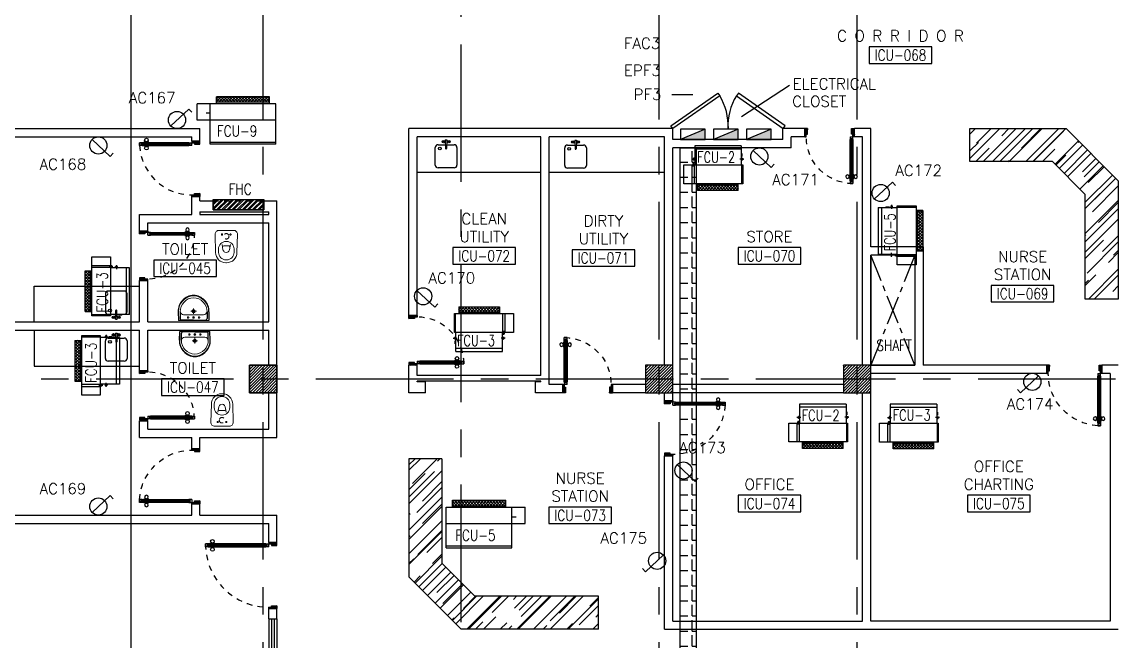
# Model space of a CAD drawing. Extents: x -0.4 to 91.9, y -1.1 to 78.4.
# Drawn here: x 55 to 74.86, y 45.4 to 56.66 of the extents above; entities that cross this region are included whole.
import ezdxf
from ezdxf.enums import TextEntityAlignment as Align

# ---------------------------------------------------------------- set-up
doc = ezdxf.new("R2010")
doc.units = 0
doc.header["$MEASUREMENT"] = 0
for name, pattern in [('CENTER2', [1.125, 0.75, -0.125, 0.125, -0.125]), ('CENTERX2', [4, 2.5, -0.5, 0.5, -0.5]), ('DASHED', [0.75, 0.5, -0.25]), ('HIDDEN', [0.375, 0.25, -0.125]), ('HIDDEN2', [0.1875, 0.125, -0.0625])]:
    doc.linetypes.add(name, pattern=pattern)
doc.layers.get('0').update_dxf_attribs({"color": 11, "linetype": 'CONTINUOUS'})
for name, color, linetype in [('AXES', 11, 'CENTERX2'), ('COL', 11, 'CONTINUOUS'), ('COUNTER', 11, 'CONTINUOUS'), ('DOOR', 11, 'CONTINUOUS'), ('E-HLINE', 2, 'HIDDEN'), ('E-PANELBX', 3, 'CONTINUOUS'), ('E-SOCKETS', 4, 'CONTINUOUS'), ('E-TEXT', 4, 'CONTINUOUS'), ('E-TRAY', 2, 'CONTINUOUS'), ('E-WI', 6, 'CONTINUOUS'), ('FCU', 7, 'CONTINUOUS'), ('FHC', 11, 'CONTINUOUS'), ('FIX', 11, 'CONTINUOUS'), ('HAT', 11, 'CONTINUOUS'), ('NON-MEDICAL', 11, 'CONTINUOUS'), ('RM-BOX', 11, 'CONTINUOUS'), ('RM-NAME', 11, 'CONTINUOUS'), ('RM-NO', 11, 'CONTINUOUS'), ('SHAFT', 11, 'CONTINUOUS'), ('SUNI-FUR', 11, 'CONTINUOUS'), ('TEXTN', 2, 'CONTINUOUS'), ('WALL', 11, 'CONTINUOUS'), ('WIN', 11, 'CONTINUOUS')]:
    doc.layers.add(name, color=color, linetype=linetype)
doc.styles.add('ROMANS', font='ROMANS.shx', dxfattribs={"width": 0.6})
pattern_1 = [(0, (-275968.1855, -57293.01293), (0, 0.275), [0.2, -0.075]), (90, (-275968.1855, -57293.01293), (-0.275, 2e-17), [0.2, -0.075])]

# ---------------------------------------------------------------- blocks, each defined once
blk = doc.blocks.new('*X15')
at = {"color": 0}
for p, q in [((80579, 155515), (81054, 155990)), ((80579, 155568), (81001, 155990)), ((80579, 155621), (80948, 155990)), ((80579, 155674), (80895, 155990)), ((80579, 155727), (80842, 155990)), ((80579, 155780), (80789, 155990)), ((80579, 155833), (80736, 155990)), ((80579, 155886), (80683, 155990)), ((80579, 155939), (80630, 155990)), ((80607, 155490), (81079, 155962)), ((80660, 155490), (81079, 155909)), ((80713, 155490), (81079, 155856)), ((80766, 155490), (81079, 155803)), ((80819, 155490), (81079, 155750)), ((80872, 155490), (81079, 155697)), ((80925, 155490), (81079, 155644)), ((80978, 155490), (81079, 155591)), ((81031, 155490), (81079, 155538))]:
    blk.add_line(p, q, dxfattribs=at)
blk = doc.blocks.new('*X14')
at = {"color": 0}
for p, q in [((84179, 155509), (84660, 155990)), ((84179, 155562), (84607, 155990)), ((84179, 155615), (84554, 155990)), ((84179, 155668), (84501, 155990)), ((84179, 155721), (84448, 155990)), ((84179, 155774), (84395, 155990)), ((84179, 155827), (84342, 155990)), ((84179, 155880), (84289, 155990)), ((84179, 155933), (84236, 155990)), ((84179, 155986), (84183, 155990)), ((84213, 155490), (84679, 155956)), ((84266, 155490), (84679, 155903)), ((84319, 155490), (84679, 155850)), ((84372, 155490), (84679, 155796)), ((84426, 155490), (84679, 155743)), ((84479, 155490), (84679, 155690)), ((84532, 155490), (84679, 155637)), ((84585, 155490), (84679, 155584)), ((84638, 155490), (84679, 155531))]:
    blk.add_line(p, q, dxfattribs=at)
blk = doc.blocks.new('COL50')
at = {"layer": 'COL'}
blk.add_lwpolyline([(-250, 250), (-250, -250), (250, -250), (250, 250)], close=True, dxfattribs=at)
blk = doc.blocks.new('RM1')
at = {"layer": 'RM-BOX'}
blk.add_lwpolyline([(570, -200), (-570, -200), (-570, -500), (570, -500)], close=True, dxfattribs=at)
at = {"layer": 'RM-NAME', "style": 'ROMANS'}
for tag, p in [('ROOMNAME1', (0, 324)), ('ROOMNAME2', (0, 0))]:
    blk.add_attdef(tag, text='', height=200, dxfattribs=at).set_placement(p, align=Align.MIDDLE)
at = {"layer": 'RM-NO', "style": 'ROMANS', "width": 0.8}
blk.add_attdef('ROOMNO', text='', height=200, dxfattribs=at).set_placement((0, -350), align=Align.MIDDLE)
blk = doc.blocks.new('DOOR90')
at = {"layer": 'DOOR', "color": 0, "linetype": 'ByBlock'}
for p, q in [((-150, 0), (-150, -25)), ((-150, 0), (0, 0)), ((0, -50), (0, 0)), ((-1000, -25), (-1000, -75)), ((-1000, -75), (-1000, -25)), ((-950, -25), (-1000, -25)), ((-950, -75), (-1000, -75)), ((-970, -42), (-970, -58)), ((-950, -42), (-970, -42)), ((-950, -58), (-970, -58)), ((-950, -25), (-950, -42)), ((-950, -58), (-950, -75)), ((-918, -25), (-918, -18)), ((-828, -18), (-918, -18)), ((-918, -75), (-918, -82)), ((-828, -82), (-918, -82)), ((-905, -18), (-905, -9)), ((-905, -9), (-840, -9)), ((-905, -18), (-840, -18)), ((-905, -82), (-905, -91)), ((-905, -82), (-840, -82)), ((-905, -91), (-840, -91)), ((-840, -18), (-840, -9)), ((-840, -82), (-840, -91)), ((-828, -25), (-828, -18)), ((-828, -75), (-828, -82)), ((-200, -42), (-200, -25)), ((-200, -25), (-150, -25)), ((-180, -42), (-200, -42)), ((-200, -75), (-200, -58)), ((-200, -58), (-180, -58)), ((-150, -75), (-200, -75)), ((-180, -58), (-180, -42)), ((-150, -75), (-150, -25)), ((-150, -25), (-100, -25)), ((-100, -25), (-100, -50)), ((-100, -50), (0, -50)), ((-150, -900), (-150, -875)), ((-150, -875), (-100, -875)), ((0, -900), (-150, -900)), ((-150, -900), (0, -900)), ((-100, -850), (0, -850)), ((-100, -875), (-100, -850)), ((0, -850), (0, -900))]:
    blk.add_line(p, q, dxfattribs=at)
at = {"layer": 'DOOR', "color": 9, "linetype": 'ByBlock'}
for p, q in [((0, -50), (-114, 0)), ((0, -50), (-40, 0)), ((0, -50), (-100, -37)), ((0, -850), (-114, -900)), ((0, -850), (-100, -863)), ((0, -850), (-40, -900))]:
    blk.add_line(p, q, dxfattribs=at)
at = {"layer": 'DOOR', "linetype": 'ByBlock'}
for p, q in [((-200, -25), (-950, -25)), ((-200, -42), (-950, -42)), ((-200, -58), (-950, -58)), ((-950, -75), (-200, -75))]:
    blk.add_line(p, q, dxfattribs=at)
at = {"layer": 'DOOR', "color": 0, "linetype": 'ByBlock'}
for centre in [(-873, 24), (-873, -124)]:
    blk.add_circle(centre, 32.4, dxfattribs=at)
at = {"layer": 'DOOR', "color": 9, "linetype": 'ByBlock'}
for centre, radius, start, end in [((0, -50), 154, 161.1053, 166.2858), ((0, -50), 134, 158.1598, 169.28), ((0, -50), 94.4, 148.0182, 180), ((0, -50), 74.4, 137.7764, 180), ((0, -50), 114, 154.0838, 167.3774), ((0, -50), 54.4, 113.2074, 180), ((0, -50), 34.4, 90, 180), ((0, -50), 14.4, 90, 180), ((0, -850), 154, 193.7142, 198.8947), ((0, -850), 134, 190.72, 201.8402), ((0, -850), 94.4, 180, 211.9818), ((0, -850), 74.4, 180, 222.2236), ((0, -850), 54.4, 180, 246.7926), ((0, -850), 34.4, 180, 270), ((0, -850), 14.4, 180, 270)]:
    blk.add_arc(centre, radius, start, end, dxfattribs=at)
at = {"layer": 'DOOR', "linetype": 'HIDDEN', "ltscale": 0.5}
blk.add_arc((-150, -25), 850, 180, 270, dxfattribs=at)
blk = doc.blocks.new('*X39')
at = {"color": 0}
for p, q in [((73379, 162740), (73829, 163190)), ((73379, 162793), (73776, 163190)), ((73379, 162846), (73723, 163190)), ((73379, 162899), (73670, 163190)), ((73379, 162952), (73617, 163190)), ((73379, 163005), (73564, 163190)), ((73379, 163058), (73511, 163190)), ((73379, 163111), (73458, 163190)), ((73379, 163164), (73405, 163190)), ((73382, 162690), (73879, 163187)), ((73435, 162690), (73879, 163134)), ((73488, 162690), (73879, 163081)), ((73541, 162690), (73879, 163028)), ((73594, 162690), (73879, 162975)), ((73647, 162690), (73879, 162922)), ((73700, 162690), (73879, 162869)), ((73753, 162690), (73879, 162816)), ((73806, 162690), (73879, 162763)), ((73859, 162690), (73879, 162710))]:
    blk.add_line(p, q, dxfattribs=at)
blk = doc.blocks.new('*X40')
at = {"color": 0}
for p, q in [((80579, 155515), (81054, 155990)), ((80579, 155568), (81001, 155990)), ((80579, 155621), (80948, 155990)), ((80579, 155674), (80895, 155990)), ((80579, 155727), (80842, 155990)), ((80579, 155780), (80789, 155990)), ((80579, 155833), (80736, 155990)), ((80579, 155886), (80683, 155990)), ((80579, 155939), (80630, 155990)), ((80607, 155490), (81079, 155962)), ((80660, 155490), (81079, 155909)), ((80713, 155490), (81079, 155856)), ((80766, 155490), (81079, 155803)), ((80819, 155490), (81079, 155750)), ((80872, 155490), (81079, 155697)), ((80925, 155490), (81079, 155644)), ((80978, 155490), (81079, 155591)), ((81031, 155490), (81079, 155538))]:
    blk.add_line(p, q, dxfattribs=at)
blk = doc.blocks.new('A$C3A782592')
at = {"layer": 'COUNTER', "linetype": 'ByBlock'}
for p, q in [((0, 3100), (0, 951)), ((600, 3100), (0, 3100)), ((600, 3100), (600, 1200)), ((1200, 600), (600, 1200)), ((951, 0), (0, 951)), ((3450, 600), (1200, 600)), ((3450, 0), (3450, 600)), ((3450, 0), (951, 0))]:
    blk.add_line(p, q, dxfattribs=at)
blk = doc.blocks.new('DOOR100')
at = {"layer": 'DOOR', "color": 0, "linetype": 'ByBlock'}
for p, q in [((-82, 1205), (-91, 1205)), ((-91, 1205), (-91, 1140)), ((-75, 1218), (-82, 1218)), ((-82, 1128), (-82, 1218)), ((-82, 1205), (-82, 1140)), ((-25, 1300), (-75, 1300)), ((-75, 1300), (-25, 1300)), ((-75, 1250), (-75, 1300)), ((-58, 1250), (-75, 1250)), ((-42, 1270), (-58, 1270)), ((-58, 1250), (-58, 1270)), ((-42, 1250), (-42, 1270)), ((-25, 1250), (-42, 1250)), ((-25, 1250), (-25, 1300)), ((-25, 1218), (-18, 1218)), ((-18, 1128), (-18, 1218)), ((-18, 1205), (-9, 1205)), ((-18, 1205), (-18, 1140)), ((-9, 1205), (-9, 1140)), ((-82, 1140), (-91, 1140)), ((-75, 1128), (-82, 1128)), ((-25, 1128), (-18, 1128)), ((-18, 1140), (-9, 1140)), ((-75, 200), (-58, 200)), ((-75, 150), (-75, 200)), ((-58, 200), (-58, 180)), ((-42, 200), (-25, 200)), ((-42, 180), (-42, 200)), ((-25, 200), (-25, 150)), ((-1200, 0), (-1200, 150)), ((-1200, 150), (-1175, 150)), ((-1200, 150), (-1200, 0)), ((-1150, 0), (-1200, 0)), ((-1175, 150), (-1175, 100)), ((-1175, 100), (-1150, 100)), ((-1150, 100), (-1150, 0)), ((-75, 150), (-25, 150)), ((-58, 180), (-42, 180)), ((-50, 100), (-50, 0)), ((-25, 100), (-50, 100)), ((-50, 0), (0, 0)), ((0, 150), (-25, 150)), ((-25, 150), (-25, 100)), ((0, 150), (0, 0))]:
    blk.add_line(p, q, dxfattribs=at)
at = {"layer": 'DOOR', "linetype": 'ByBlock'}
for p, q in [((-75, 1250), (-75, 200)), ((-58, 200), (-58, 1250)), ((-42, 200), (-42, 1250)), ((-25, 200), (-25, 1250)), ((0, 0), (0, 150))]:
    blk.add_line(p, q, dxfattribs=at)
at = {"layer": 'DOOR', "color": 9, "linetype": 'ByBlock'}
for p, q in [((-1150, 0), (-1200, 114)), ((-1150, 0), (-1200, 40)), ((-1150, 0), (-1163, 100)), ((-50, 0), (0, 114)), ((-50, 0), (-37, 100)), ((-50, 0), (0, 40))]:
    blk.add_line(p, q, dxfattribs=at)
at = {"layer": 'DOOR', "color": 0, "linetype": 'ByBlock'}
for centre in [(-124, 1173), (24, 1173)]:
    blk.add_circle(centre, 32.4, dxfattribs=at)
at = {"layer": 'DOOR', "linetype": 'HIDDEN', "ltscale": 0.5}
blk.add_arc((-25, 150), 1150, 90, 180.0001, dxfattribs=at)
at = {"layer": 'DOOR', "color": 9, "linetype": 'ByBlock'}
for centre, radius, start, end in [((-1150, 0), 154, 103.7142, 108.8947), ((-1150, 0), 134, 100.72, 111.8402), ((-1150, 0), 94.4, 90, 121.9818), ((-1150, 0), 74.4, 90, 132.2236), ((-1150, 0), 54.4, 90, 156.7926), ((-1150, 0), 34.4, 90, 180), ((-1150, 0), 14.4, 90, 180), ((-50, 0), 94.4, 58.0182, 90), ((-50, 0), 74.4, 47.7764, 90), ((-50, 0), 54.4, 23.2074, 90), ((-50, 0), 34.4, 0, 90), ((-50, 0), 14.4, 0, 90), ((-50, 0), 134, 68.1598, 79.28), ((-50, 0), 114, 64.0838, 77.3774), ((-50, 0), 154, 71.1053, 76.2858)]:
    blk.add_arc(centre, radius, start, end, dxfattribs=at)
blk = doc.blocks.new('DOOR-10')
at = {"layer": 'DOOR', "color": 0, "linetype": 'ByBlock'}
for p, q in [((-83, 1005), (-92, 1005)), ((-92, 1005), (-92, 940)), ((-76, 1018), (-83, 1018)), ((-83, 928), (-83, 1018)), ((-83, 1005), (-83, 940)), ((-26, 1100), (-76, 1100)), ((-76, 1100), (-26, 1100)), ((-76, 1050), (-76, 1100)), ((-59, 1050), (-76, 1050)), ((-43, 1070), (-59, 1070)), ((-59, 1050), (-59, 1070)), ((-43, 1050), (-43, 1070)), ((-26, 1050), (-43, 1050)), ((-26, 1050), (-26, 1100)), ((-26, 1018), (-18, 1018)), ((-18, 928), (-18, 1018)), ((-18, 1005), (-9, 1005)), ((-18, 1005), (-18, 940)), ((-9, 1005), (-9, 940)), ((-83, 940), (-92, 940)), ((-76, 928), (-83, 928)), ((-26, 928), (-18, 928)), ((-18, 940), (-9, 940)), ((-76, 200), (-59, 200)), ((-76, 150), (-76, 200)), ((-59, 200), (-59, 180)), ((-43, 200), (-26, 200)), ((-43, 180), (-43, 200)), ((-26, 200), (-26, 150)), ((-1001, 0), (-1001, 150)), ((-1001, 150), (-976, 150)), ((-1001, 150), (-1001, 0)), ((-951, 0), (-1001, 0)), ((-976, 150), (-976, 100)), ((-976, 100), (-951, 100)), ((-951, 100), (-951, 0)), ((-76, 150), (-26, 150)), ((-59, 180), (-43, 180)), ((-51, 100), (-51, 0)), ((-26, 100), (-51, 100)), ((-51, 0), (-1, 0)), ((-1, 150), (-26, 150)), ((-26, 150), (-26, 100))]:
    blk.add_line(p, q, dxfattribs=at)
at = {"layer": 'DOOR', "linetype": 'ByBlock'}
for p, q in [((-76, 1050), (-76, 200)), ((-59, 200), (-59, 1050)), ((-43, 200), (-43, 1050)), ((-26, 200), (-26, 1050))]:
    blk.add_line(p, q, dxfattribs=at)
at = {"layer": 'DOOR', "color": 9, "linetype": 'ByBlock'}
for p, q in [((-951, 0), (-1001, 114)), ((-951, 0), (-1001, 40)), ((-951, 0), (-964, 100)), ((-51, 0), (-1, 114)), ((-51, 0), (-37, 100)), ((-51, 0), (-1, 40)), ((-1, 0), (-1, 150))]:
    blk.add_line(p, q, dxfattribs=at)
at = {"layer": 'DOOR', "color": 0, "linetype": 'ByBlock'}
for centre in [(-124, 973), (23, 973)]:
    blk.add_circle(centre, 32.4, dxfattribs=at)
at = {"layer": 'DOOR', "linetype": 'HIDDEN', "ltscale": 0.5}
blk.add_arc((-23, 149), 952, 93.1482, 179.9482, dxfattribs=at)
at = {"layer": 'DOOR', "color": 9, "linetype": 'ByBlock'}
for centre, radius, start, end in [((-951, 0), 154, 103.7142, 108.8947), ((-951, 0), 134, 100.72, 111.8402), ((-951, 0), 94.4, 90, 121.9818), ((-951, 0), 74.4, 90, 132.2236), ((-951, 0), 54.4, 90, 156.7926), ((-951, 0), 34.4, 90, 180), ((-951, 0), 14.4, 90, 180), ((-51, 0), 94.4, 58.0182, 90), ((-51, 0), 74.4, 47.7764, 90), ((-51, 0), 54.4, 23.2074, 90), ((-51, 0), 34.4, 0, 90), ((-51, 0), 14.4, 0, 90), ((-51, 0), 134, 68.1598, 79.28), ((-51, 0), 114, 64.0838, 77.3774), ((-51, 0), 154, 71.1053, 76.2858)]:
    blk.add_arc(centre, radius, start, end, dxfattribs=at)
blk = doc.blocks.new('WC1')
at = {"layer": 'FIX', "lineweight": 20}
for p, q in [((-210, 204), (-538, 194)), ((-727, 5), (-727, -5)), ((-674, 5), (-674, -5)), ((-534, 24), (-540, 0)), ((-540, 0), (-534, -24)), ((-475, 141), (-538, 141)), ((-395, 76), (-490, 60)), ((-339, 5), (-339, -5)), ((-538, -141), (-475, -141)), ((-538, -194), (-210, -204)), ((-490, -60), (-395, -76))]:
    blk.add_line(p, q, dxfattribs=at)
at = {"layer": 'FIX', "linetype": 'Continuous', "lineweight": 20}
blk.add_line((-420, -47), (-420, 45), dxfattribs=at)
at = {"layer": 'FIX', "lineweight": 20}
blk.add_lwpolyline([(-213, -204), (-210, -204, 0.414214), (-137, -131), (-137, 0), (-137, 131, 0.414214), (-210, 204)], format="xyb", dxfattribs=at)
at = {"layer": 'FIX', "linetype": 'HIDDEN2', "lineweight": 20, "ltscale": 0.3}
blk.add_circle((-245, 0), 49.8, dxfattribs=at)
at = {"layer": 'FIX', "linetype": 'HIDDEN', "lineweight": 20, "ltscale": 0.05}
for centre in [(-213, 78), (-213, -77)]:
    blk.add_circle(centre, 11.6, dxfattribs=at)
at = {"layer": 'FIX', "lineweight": 20}
for centre, radius, start, end in [((-538, 5), 189, 90, 180), ((-538, 5), 136, 90, 180), ((-473, -7), 68.2, 128.9242, 152.8468), ((-464, -18), 82, 108.496, 128.9242), ((-475, 5), 136, 360, 90), ((-538, -5), 189, 180, 270), ((-538, -5), 136, 180, 270), ((-473, 7), 68.2, 207.1532, 231.0758), ((-464, 18), 82, 231.0758, 251.504), ((-475, -5), 136, 270, 0)]:
    blk.add_arc(centre, radius, start, end, dxfattribs=at)
at = {"layer": 'FIX', "linetype": 'Continuous', "lineweight": 20}
for centre, start, end in [((-443, 46), 357.6662, 91.6121), ((-442, -46), 268.3879, 2.3338)]:
    blk.add_arc(centre, 22.3, start, end, dxfattribs=at)
blk = doc.blocks.new('LAV1')
at = {"layer": 'FIX', "linetype": 'ByBlock', "ltscale": 0.3}
for p, q in [((-280, 210), (-275, 50)), ((-245, 210), (-245, 85)), ((245, 210), (245, 85)), ((280, 210), (275, 50)), ((0, 60), (-220, 60)), ((0, 60), (220, 60))]:
    blk.add_line(p, q, dxfattribs=at)
at = {"layer": 'FIX', "linetype": 'Continuous', "lineweight": 20}
for p, q in [((-275, 210), (-275, 50)), ((275, 210), (275, 50)), ((0, 50), (-275, 50)), ((0, 50), (-252, 50)), ((0, 155), (-181, 155)), ((0, 155), (181, 155)), ((0, 50), (252, 50)), ((0, 50), (275, 50))]:
    blk.add_line(p, q, dxfattribs=at)
at = {"layer": 'FIX', "linetype": 'DASHED', "lineweight": 20, "ltscale": 0.05}
for p, q in [((50, 220), (-50, 220)), ((0, 170), (0, 270)), ((0, 170), (0, 270))]:
    blk.add_line(p, q, dxfattribs=at)
at = {"layer": 'FIX', "lineweight": 20}
for p, q in [((16, 107), (-15, 107)), ((0, 92), (0, 123))]:
    blk.add_line(p, q, dxfattribs=at)
for centre, radius in [((0, 220), 29.5), ((0, 220), 22.5), ((0, 107), 15.5)]:
    blk.add_circle(centre, radius, dxfattribs=at)
at = {"layer": 'FIX', "linetype": 'HIDDEN', "lineweight": 20, "ltscale": 0.05}
for centre in [(-100, 107), (100, 107)]:
    blk.add_circle(centre, 12.4, dxfattribs=at)
at = {"layer": 'FIX', "linetype": 'ByBlock', "ltscale": 0.3}
for centre, radius, start, end in [((7, 220), 287, 91.3776, 182.0064), ((-7, 220), 287, 357.9936, 88.6224), ((-220, 85), 24.9, 179.7021, 269.9486), ((220, 85), 24.9, 270.0514, 0.2979)]:
    blk.add_arc(centre, radius, start, end, dxfattribs=at)
at = {"layer": 'FIX', "linetype": 'Continuous', "lineweight": 20}
for centre, radius, start, end in [((8, 217), 283, 91.6988, 181.351), ((8, 212), 253, 91.7328, 180.4884), ((-8, 217), 283, 358.649, 88.3012), ((-8, 212), 253, 359.5116, 88.2672), ((-179, 222), 66.9, 190.2006, 268.0786), ((179, 222), 66.9, 271.9214, 349.7994)]:
    blk.add_arc(centre, radius, start, end, dxfattribs=at)
blk = doc.blocks.new('E-PBX')
at = {"layer": 'E-PANELBX'}
h = blk.add_hatch(color=256, dxfattribs=at)
h.paths.add_polyline_path([(34, 190), (-225, 190), (34, 81)])
h.paths.add_polyline_path([(225, 190), (34, 190), (34, 81), (225, 0)])
blk.add_line((225, 0), (-225, 190), dxfattribs=at)
blk.add_lwpolyline([(-225, 190), (225, 190), (225, 0), (-225, 0)], close=True, dxfattribs=at)
blk = doc.blocks.new('*X190')
at = {"color": 0}
for p, q in [((16890, -2467), (16943, -2414)), ((16890, -2520), (16990, -2420)), ((16990, -2565), (16890, -2465)), ((16890, -2573), (16990, -2473)), ((16990, -2619), (16890, -2519)), ((16890, -2626), (16990, -2526)), ((16990, -2672), (16890, -2572)), ((16890, -2679), (16990, -2579)), ((16990, -2512), (16892, -2414)), ((16990, -2459), (16945, -2414)), ((16990, -2725), (16890, -2625)), ((16890, -2732), (16990, -2632)), ((16990, -2778), (16890, -2678)), ((16890, -2785), (16990, -2685)), ((16990, -2831), (16890, -2731)), ((16890, -2838), (16990, -2738)), ((16990, -2884), (16890, -2784)), ((16890, -2891), (16990, -2791)), ((16990, -2937), (16890, -2837)), ((16890, -2944), (16990, -2844)), ((16990, -2990), (16890, -2890)), ((16890, -2997), (16990, -2897)), ((16990, -3043), (16890, -2943)), ((16890, -3050), (16990, -2950)), ((16990, -3096), (16890, -2996)), ((16890, -3103), (16990, -3003)), ((16990, -3149), (16890, -3049)), ((16944, -3155), (16890, -3102)), ((16892, -3155), (16990, -3056)), ((16945, -3155), (16990, -3109))]:
    blk.add_line(p, q, dxfattribs=at)
blk = doc.blocks.new('WHE06')
at = {"color": 2}
for p, q in [((689, 621), (346, 621)), ((346, 621), (346, 469)), ((689, 469), (689, 621)), ((60, -422), (60, 422)), ((212, 437), (269, 437)), ((232, 452), (232, 422)), ((232, 452), (252, 452)), ((242, 472), (242, 399)), ((252, 452), (252, 422)), ((305, 448), (373, 448)), ((321, 458), (321, 438)), ((321, 458), (346, 458)), ((321, 438), (346, 438)), ((346, 430), (689, 430)), ((811, 371), (689, 371)), ((711, -371), (711, 371)), ((811, -371), (811, 371)), ((811, -371), (689, -371)), ((142, -437), (142, -422)), ((142, -437), (197, -437)), ((197, -437), (197, -422)), ((221, -437), (269, -437)), ((232, -452), (232, -422)), ((232, -452), (252, -452)), ((242, -472), (242, -399)), ((252, -452), (252, -422)), ((346, -430), (689, -430))]:
    blk.add_line(p, q, dxfattribs=at)
at = {"color": 6}
for p, q in [((0, -422), (0, 422)), ((0, 422), (346, 422)), ((346, 469), (346, -451)), ((689, 469), (346, 469)), ((689, -451), (689, 469)), ((0, -422), (346, -422)), ((346, -451), (689, -451))]:
    blk.add_line(p, q, dxfattribs=at)
at = {"color": 2}
blk.add_blockref('*X190', (-16179, 2784), dxfattribs=at)
blk = doc.blocks.new('*X188')
at = {"color": 0}
for p, q in [((-750, 2538), (-672, 2616)), ((-750, 2591), (-725, 2616)), ((-660, 2516), (-750, 2606)), ((-719, 2516), (-619, 2616)), ((-607, 2516), (-707, 2616)), ((-666, 2516), (-566, 2616)), ((-554, 2516), (-654, 2616)), ((-613, 2516), (-513, 2616)), ((-501, 2516), (-601, 2616)), ((-560, 2516), (-460, 2616)), ((-448, 2516), (-548, 2616)), ((-507, 2516), (-407, 2616)), ((-394, 2516), (-494, 2616)), ((-454, 2516), (-354, 2616)), ((-341, 2516), (-441, 2616)), ((-401, 2516), (-301, 2616)), ((-288, 2516), (-388, 2616)), ((-348, 2516), (-248, 2616)), ((-235, 2516), (-335, 2616)), ((-295, 2516), (-195, 2616)), ((-182, 2516), (-282, 2616)), ((-242, 2516), (-142, 2616)), ((-129, 2516), (-229, 2616)), ((-189, 2516), (-89, 2616)), ((-76, 2516), (-176, 2616)), ((-136, 2516), (-36, 2616)), ((-23, 2516), (-123, 2616)), ((-83, 2516), (17, 2616)), ((30, 2516), (-70, 2616)), ((-30, 2516), (70, 2616)), ((83, 2516), (-17, 2616)), ((23, 2516), (123, 2616)), ((136, 2516), (36, 2616)), ((76, 2516), (176, 2616)), ((189, 2516), (89, 2616)), ((129, 2516), (215, 2601)), ((215, 2543), (142, 2616)), ((215, 2596), (195, 2616)), ((-713, 2516), (-750, 2553)), ((182, 2516), (215, 2548))]:
    blk.add_line(p, q, dxfattribs=at)
blk = doc.blocks.new('WAP16')
at = {"color": 6}
for p, q in [((-597, 0), (-597, -737)), ((-597, 0), (597, 0)), ((597, 0), (597, -737)), ((-597, -437), (597, -437)), ((-597, -737), (597, -737))]:
    blk.add_line(p, q, dxfattribs=at)
at = {"color": 2}
for p, q in [((-597, -32), (597, -32)), ((597, -437), (835, -437)), ((835, -437), (835, -737)), ((-482, -737), (-482, -862)), ((-482, -762), (482, -762)), ((482, -737), (482, -862)), ((597, -737), (835, -737)), ((-482, -862), (482, -862))]:
    blk.add_line(p, q, dxfattribs=at)
at = {"color": 7}
blk.add_line((597, -562), (670, -562), dxfattribs=at)
at = {"color": 2}
blk.add_blockref('*X188', (268, -3378), dxfattribs=at)
blk = doc.blocks.new('*X209')
at = {"color": 0}
for p, q in [((-750, 2538), (-672, 2616)), ((-750, 2591), (-725, 2616)), ((-660, 2516), (-750, 2606)), ((-719, 2516), (-619, 2616)), ((-607, 2516), (-707, 2616)), ((-666, 2516), (-566, 2616)), ((-554, 2516), (-654, 2616)), ((-613, 2516), (-513, 2616)), ((-501, 2516), (-601, 2616)), ((-560, 2516), (-460, 2616)), ((-448, 2516), (-548, 2616)), ((-507, 2516), (-407, 2616)), ((-394, 2516), (-494, 2616)), ((-454, 2516), (-354, 2616)), ((-341, 2516), (-441, 2616)), ((-401, 2516), (-301, 2616)), ((-288, 2516), (-388, 2616)), ((-348, 2516), (-248, 2616)), ((-235, 2516), (-335, 2616)), ((-295, 2516), (-195, 2616)), ((-182, 2516), (-282, 2616)), ((-242, 2516), (-142, 2616)), ((-129, 2516), (-229, 2616)), ((-189, 2516), (-89, 2616)), ((-76, 2516), (-176, 2616)), ((-136, 2516), (-36, 2616)), ((-23, 2516), (-123, 2616)), ((-83, 2516), (17, 2616)), ((30, 2516), (-70, 2616)), ((-30, 2516), (70, 2616)), ((83, 2516), (-17, 2616)), ((23, 2516), (123, 2616)), ((136, 2516), (36, 2616)), ((76, 2516), (176, 2616)), ((189, 2516), (89, 2616)), ((129, 2516), (215, 2601)), ((215, 2543), (142, 2616)), ((215, 2596), (195, 2616)), ((-713, 2516), (-750, 2553)), ((182, 2516), (215, 2548))]:
    blk.add_line(p, q, dxfattribs=at)

msp = doc.modelspace()

# ---------------------------------------------------------------- hatches: boundary and pattern name
at = {"layer": 'COUNTER', "linetype": 'ByBlock'}
h = msp.add_hatch(dxfattribs=at)
h.set_pattern_fill('AR-RROOF', color=11, scale=0.32, angle=45, style=0)
h.set_pattern_definition([(45, (-275968.1855, -57293.01293), (0.27152900398, 0.72407734394), [4.8, -0.64, 1.6, -0.32]), (45, (-275967.9977, -57292.59885), (-0.52721881605, 0.0746704761), [0.96, -0.1056, 1.92, -0.24]), (45, (-275968.2647, -57292.70746), (1.02502199, 1.32822937778), [2.56, -0.448, 1.28, -0.32])])
h.paths.add_polyline_path([(73.99, 54.72), (72.24, 54.72), (72.24, 54.12), (73.74, 54.12), (74.34, 53.52), (74.34, 51.62), (74.94, 51.62), (74.94, 53.77)])
h = msp.add_hatch(dxfattribs=at)
h.set_pattern_fill('AR-RROOF', color=11, scale=0.32, angle=45, style=0)
h.set_pattern_definition([(45, (-14.23922, -112.74973), (0.271529, 0.72407734), [4.8, -0.64, 1.6, -0.32]), (45, (-14.0514, -112.33565), (-0.5272188, 0.0746705), [0.96, -0.1056, 1.92, -0.24]), (45, (-14.31842, -112.44426), (1.025022, 1.32822938), [2.56, -0.448, 1.28, -0.32])])
h.paths.add_polyline_path([(62.64, 48.72), (62.04, 48.72), (62.04, 46.5715), (62.1165, 46.495), (62.965, 46.495), (62.64, 46.82)])
h.paths.add_polyline_path([(62.99, 45.6215), (62.99, 46.47), (62.965, 46.495), (62.1165, 46.495)])
h.paths.add_polyline_path([(65.49, 45.62), (65.49, 46.22), (63.24, 46.22), (62.99, 46.47), (62.99, 45.6215), (62.9915, 45.62)])
at = {"layer": 'FHC', "linetype": 'ByBlock', "ltscale": 0.3}
h = msp.add_hatch(dxfattribs=at)
h.set_pattern_fill('ANSI32', color=11, scale=0.175, style=0)
h.set_pattern_definition([(45, (-173.71618, 22.191495), (-0.046403883, 0.046403883), []), (45, (-173.685246, 22.191495), (-0.046403883, 0.046403883), [])])
h.paths.add_polyline_path([(59.4, 53.2425), (59.4, 53.4325), (58.48, 53.4325), (58.48, 53.2425)])
h.paths.add_polyline_path([(58.2674, 52.8214), (58.2674, 53.2422), (58.5299, 53.2422), (58.5299, 52.8214)], flags=9)
at = {"layer": 'HAT', "linetype": 'ByBlock'}
h = msp.add_hatch(dxfattribs=at)
h.set_pattern_fill('ANGLE', color=256, style=0)
h.set_pattern_definition(pattern_1)
h.paths.add_polyline_path([(66.9649, 50.17), (67.2649, 50.17), (67.2649, 54.37), (66.9649, 54.37)])
h.paths.add_polyline_path([(66.9649, 50.17), (66.9649, 50.07), (67.2649, 50.07), (67.2649, 50.17)])
h.paths.add_polyline_path([(67.2649, 49.92), (67.2649, 50.07), (66.9649, 50.07), (66.9649, 49.92)])
h.paths.add_polyline_path([(67.2649, 49.745), (67.2649, 49.92), (66.9649, 49.92), (66.9649, 49.745)])
h.paths.add_polyline_path([(67.2649, 49.695), (66.9649, 49.695), (66.9649, 48.8033, 0.082954), (67.2649, 48.8955)])
h.paths.add_polyline_path([(67.2649, 48.8955, -0.082954), (66.9649, 48.8033), (66.9649, 48.6469, -0.5518631), (67.1886, 48.5059, -0.189618), (67.1467, 48.3995), (67.2458, 48.3072), (67.2649, 48.3277)])
h.paths.add_polyline_path([(66.9138, 48.7732), (67.9186, 48.7732), (67.9186, 49.0732), (66.9138, 49.0732)], flags=9)
h = msp.add_hatch(dxfattribs=at)
h.set_pattern_fill('ANGLE', color=256, style=0)
h.set_pattern_definition(pattern_1)
h.paths.add_polyline_path([(66.9649, 36.97), (67.2649, 36.97), (67.2649, 39.27), (66.9649, 39.27)])
h.paths.add_polyline_path([(67.2649, 39.27), (67.2649, 39.42), (66.9649, 39.42), (66.9649, 39.27)])
h.paths.add_polyline_path([(66.9649, 39.42), (67.2649, 39.42), (67.2649, 42.97), (66.9649, 42.97)])
h.paths.add_polyline_path([(66.9649, 42.97), (67.2649, 42.97), (67.2649, 45.62), (66.9649, 45.62)])
h.paths.add_polyline_path([(67.2649, 45.62), (67.2649, 45.77), (66.9649, 45.77), (66.9649, 45.62)])
h.paths.add_polyline_path([(66.9649, 45.77), (67.2649, 45.77), (67.2649, 48.3277), (67.2458, 48.3072), (67.1467, 48.3995, -0.3279295), (66.9649, 48.365)])
h.paths.add_polyline_path([(64.2749, 44.3121), (71.5178, 44.3121), (71.5178, 44.9978), (64.2749, 44.9978)], flags=9)

# ---------------------------------------------------------------- linework, layer by layer
at = {"layer": 'AXES'}
for p, q in [((59.39, -1.1143), (59.39, 77.6984)), ((66.59, -1.1143), (66.59, 77.6984)), ((66.59, -1.1143), (66.59, 77.6984)), ((70.19, -1.1143), (70.19, 77.6984)), ((70.19, -1.1143), (70.19, 77.6984)), ((62.99, 5.75), (62.99, 64.57)), ((0.35, 50.17), (68.39, 50.17)), ((68.39, 50.17), (84.61, 50.17))]:
    msp.add_line(p, q, dxfattribs=at)
at = {"layer": 'COUNTER', "linetype": 'ByBlock'}
msp.add_lwpolyline([(74.34, 51.62), (74.34, 53.52), (73.74, 54.12), (72.24, 54.12), (72.24, 54.72), (73.99, 54.72), (74.94, 53.77), (74.94, 51.62)], close=True, dxfattribs=at)
at = {"layer": 'E-SOCKETS'}
for p, q in [((57.7093, 54.7698), (58.0371, 55.075)), ((58.0371, 55.075), (58.0916, 55.0164)), ((56.2782, 54.5202), (56.6061, 54.215)), ((56.6061, 54.215), (56.6606, 54.2736)), ((68.2989, 54.3202), (68.6268, 54.015)), ((68.6268, 54.015), (68.6813, 54.0736)), ((70.5052, 53.4419), (70.8331, 53.7471)), ((70.8331, 53.7471), (70.8875, 53.6886)), ((62.1851, 51.7787), (62.5129, 51.4735)), ((62.5129, 51.4735), (62.5674, 51.532)), ((73.4908, 50.2243), (73.1629, 49.9191)), ((73.1629, 49.9191), (73.1085, 49.9777)), ((66.918, 48.6124), (67.2458, 48.3072)), ((67.2458, 48.3072), (67.3003, 48.3657)), ((56.2782, 47.7448), (56.6061, 48.05)), ((56.6061, 48.05), (56.6606, 47.9914)), ((66.6672, 46.9709), (66.3394, 46.6657)), ((66.3394, 46.6657), (66.2849, 46.7242))]:
    msp.add_line(p, q, dxfattribs=at)
for centre in [(57.8237, 54.8762), (56.3926, 54.4137), (68.4133, 54.2138), (70.6196, 53.5484), (62.2994, 51.6722), (73.3764, 50.1178), (67.0323, 48.5059), (56.3926, 47.8512), (66.5529, 46.8644)]:
    msp.add_circle(centre, 0.1562, dxfattribs=at)
at = {"layer": 'E-TEXT', "color": 7}
msp.add_line((68.9619, 55.5032), (68.0857, 54.9358), dxfattribs=at)
at = {"layer": 'E-TRAY', "color": 4}
for p, q in [((66.9649, 54.37), (66.9649, 35.2231)), ((66.9649, 54.37), (67.2649, 54.37)), ((67.2649, 54.37), (67.2649, 35.2231))]:
    msp.add_line(p, q, dxfattribs=at)
at = {"layer": 'E-WI', "color": 4}
msp.add_line((67.2012, 55.3348), (66.8213, 55.3348), dxfattribs=at)
for points in [[(68.3783, 54.7158, 0, 0.1162, 0), (68.3883, 54.948, 0, 0, 0), (68.3922, 55.0194, 0, 0, 0), (68.3999, 56.2748, 0, 0, 0), (66.8213, 56.2748, 0, 0, 0)], [(67.7854, 54.7158, 0, 0.1162, 0), (67.7953, 54.948, 0, 0, 0), (67.7992, 55.0194, 0, 0, 0), (67.8015, 55.7806, 0, 0, 0), (66.8213, 55.7806, 0, 0, 0)], [(67.1854, 54.7158, 0, 0.1162, 0), (67.1953, 54.948, 0, 0, 0), (67.1992, 55.0194, 0, 0, 0), (67.2012, 55.3348, 0, 0, 0)]]:
    msp.add_lwpolyline(points, format="xyseb", dxfattribs=at)
at = {"layer": 'FCU', "color": 7}
for p, q in [((62.8344, 47.9646), (63.7993, 47.9646)), ((62.8344, 47.8396), (62.8344, 47.9646)), ((63.7993, 47.8396), (63.7993, 47.9646)), ((62.7199, 47.1026), (62.7199, 47.8396)), ((62.7199, 47.8396), (63.9138, 47.8396)), ((62.8344, 47.8646), (63.7993, 47.8646)), ((63.9138, 47.1026), (63.9138, 47.8396)), ((63.9138, 47.8396), (64.1518, 47.8396)), ((64.1518, 47.5396), (64.1518, 47.8396)), ((62.7199, 47.5396), (63.9138, 47.5396)), ((63.9138, 47.6646), (63.9872, 47.6646)), ((63.9138, 47.5396), (64.1518, 47.5396)), ((62.7199, 47.1346), (63.9138, 47.1346)), ((62.7199, 47.1026), (63.9138, 47.1026))]:
    msp.add_line(p, q, dxfattribs=at)
at = {"layer": 'FCU', "color": 3}
for p, q in [((62.8344, 47.9646), (63.7993, 47.9646)), ((62.8344, 47.8396), (62.8344, 47.9646)), ((63.7993, 47.8396), (63.7993, 47.9646)), ((62.8344, 47.8646), (63.7993, 47.8646)), ((63.9138, 47.8396), (64.1518, 47.8396)), ((64.1518, 47.5396), (64.1518, 47.8396)), ((63.9138, 47.6646), (63.9872, 47.6646)), ((63.9138, 47.5396), (64.1518, 47.5396)), ((62.7199, 47.1346), (63.9138, 47.1346))]:
    msp.add_line(p, q, dxfattribs=at)
at = {"layer": 'FCU', "color": 6}
for p, q in [((62.7199, 47.1026), (62.7199, 47.8396)), ((62.7199, 47.8396), (63.9138, 47.8396)), ((63.9138, 47.1026), (63.9138, 47.8396)), ((62.7199, 47.5396), (63.9138, 47.5396)), ((62.7199, 47.1026), (63.9138, 47.1026))]:
    msp.add_line(p, q, dxfattribs=at)
at = {"layer": 'FHC', "linetype": 'ByBlock', "ltscale": 0.3}
msp.add_lwpolyline([(58.48, 53.4325), (59.4, 53.4325), (59.4, 53.2425), (58.48, 53.2425)], close=True, dxfattribs=at)
at = {"layer": 'NON-MEDICAL'}
for p, q in [((62.5694, 54.4273), (62.7059, 54.4273)), ((62.6999, 54.5155), (62.7319, 54.5155)), ((62.6999, 54.5155), (62.7059, 54.3602)), ((62.7319, 54.5155), (62.7259, 54.3602)), ((62.7259, 54.4273), (62.8623, 54.4273)), ((65.0542, 54.5091), (65.0602, 54.3538)), ((65.0542, 54.5091), (65.0862, 54.5091)), ((65.0862, 54.5091), (65.0802, 54.3538)), ((62.5196, 54.0563), (62.5196, 54.3774)), ((62.9122, 54.3774), (62.9122, 54.0563)), ((64.8739, 54.0499), (64.8739, 54.371)), ((64.9237, 54.4209), (65.0602, 54.4209)), ((65.0802, 54.4209), (65.2166, 54.4209)), ((65.2665, 54.371), (65.2665, 54.0499)), ((64.44, 53.92), (62.19, 53.92)), ((62.8623, 54.0065), (62.5694, 54.0065)), ((66.69, 53.92), (64.59, 53.92)), ((65.2166, 54), (64.9237, 54)), ((55.2255, 51.8575), (57.14, 51.8575)), ((55.2255, 51.2075), (55.2255, 51.8575)), ((56.5213, 51.7167), (56.5213, 51.3956)), ((56.8641, 51.7665), (56.5712, 51.7665)), ((56.914, 51.3956), (56.914, 51.7167)), ((56.5712, 51.3457), (56.7076, 51.3457)), ((56.7016, 51.2575), (56.7076, 51.4128)), ((56.7016, 51.2575), (56.7337, 51.2575)), ((56.7337, 51.2575), (56.7276, 51.4128)), ((56.7276, 51.3457), (56.8641, 51.3457)), ((55.2255, 51.0521), (55.2255, 50.4021)), ((56.5213, 50.5429), (56.5213, 50.864)), ((56.5712, 50.9139), (56.7076, 50.9139)), ((56.7016, 51.0021), (56.7337, 51.0021)), ((56.7016, 51.0021), (56.7076, 50.8468)), ((56.7337, 51.0021), (56.7276, 50.8468)), ((56.7276, 50.9139), (56.8641, 50.9139)), ((56.914, 50.864), (56.914, 50.5429)), ((56.8641, 50.493), (56.5712, 50.493)), ((55.2255, 50.4021), (57.14, 50.4021))]:
    msp.add_line(p, q, dxfattribs=at)
for centre, radius in [((62.6661, 54.4844), 0.0217), ((62.6661, 54.4844), 0.014), ((62.7656, 54.4844), 0.0217), ((62.7656, 54.4844), 0.014), ((65.0204, 54.478), 0.0217), ((65.0204, 54.478), 0.014), ((65.1199, 54.478), 0.0217), ((65.1199, 54.478), 0.014), ((62.6014, 54.3579), 0.0255), ((64.9557, 54.3514), 0.0255), ((56.6032, 51.4151), 0.0255), ((56.6679, 51.2886), 0.0217), ((56.6679, 51.2886), 0.014), ((56.7674, 51.2886), 0.0217), ((56.7674, 51.2886), 0.014), ((56.6032, 50.8444), 0.0255), ((56.6679, 50.971), 0.0217), ((56.6679, 50.971), 0.014), ((56.7674, 50.971), 0.0217), ((56.7674, 50.971), 0.014)]:
    msp.add_circle(centre, radius, dxfattribs=at)
for centre, radius, start, end in [((62.5694, 54.3774), 0.0499, 90, 180), ((62.8623, 54.3774), 0.0499, 0, 90), ((62.7159, 54.3602), 0.00997, 180, 0), ((64.9237, 54.371), 0.0499, 90, 180), ((65.0702, 54.3538), 0.00997, 180, 0), ((65.2166, 54.371), 0.0499, 0, 90), ((62.5694, 54.0563), 0.0499, 180, 270), ((62.8623, 54.0563), 0.0499, 270, 0), ((64.9237, 54.0499), 0.0499, 180, 270), ((65.2166, 54.0499), 0.0499, 270, 0), ((56.5712, 51.7167), 0.0499, 90, 180), ((56.8641, 51.7167), 0.0499, 0, 90), ((56.5712, 51.3956), 0.0499, 180, 270), ((56.7176, 51.4128), 0.00997, 0, 180), ((56.8641, 51.3956), 0.0499, 270, 0), ((56.5712, 50.864), 0.0499, 90, 180), ((56.8641, 50.864), 0.0499, 0, 90), ((56.7176, 50.8468), 0.00997, 180, 0), ((56.5712, 50.5429), 0.0499, 180, 270), ((56.8641, 50.5429), 0.0499, 270, 0)]:
    msp.add_arc(centre, radius, start, end, dxfattribs=at)
at = {"layer": 'SHAFT', "linetype": 'CENTER2', "ltscale": 0.7}
for p, q in [((71.24, 50.42), (70.44, 52.42)), ((71.24, 52.42), (70.44, 50.42))]:
    msp.add_line(p, q, dxfattribs=at)
at = {"layer": 'SUNI-FUR', "linetype": 'Continuous'}
msp.add_line((56.99, 5.75), (56.99, 64.57), dxfattribs=at)
at = {"layer": 'WALL'}
for p, q in [((52.44, 54.72), (58.24, 54.72)), ((58.24, 54.4887), (58.24, 54.72)), ((62.04, 51.32), (62.04, 54.72)), ((70.44, 52.57), (70.44, 54.72)), ((52.44, 54.57), (58.09, 54.57)), ((58.09, 54.4887), (58.09, 54.57)), ((62.19, 51.32), (62.19, 54.57)), ((64.44, 50.23), (64.44, 54.57)), ((64.59, 50.07), (64.59, 54.57)), ((66.69, 50.42), (66.69, 54.57)), ((66.69, 50.42), (66.69, 54.57)), ((70.29, 50.42), (70.29, 54.57)), ((66.84, 49.77), (66.84, 54.37)), ((58.09, 53.1575), (58.09, 53.4887)), ((58.24, 53.4887), (58.09, 53.4887)), ((58.24, 53.4075), (58.24, 53.4887)), ((58.24, 53.4075), (58.48, 53.4075)), ((58.48, 53.4029), (58.48, 53.2425)), ((58.48, 53.2425), (59.4, 53.2425)), ((59.4, 53.4075), (59.64, 53.4075)), ((59.4, 53.2425), (59.4, 53.4075)), ((59.64, 49.1075), (59.64, 53.4075)), ((70.29, 50.42), (70.29, 53.2356)), ((57.14, 53.1575), (58.09, 53.1575)), ((57.14, 52.8575), (57.14, 53.1575)), ((58.24, 53.2075), (59.49, 53.2075)), ((58.24, 53.2075), (58.2408, 53.1575)), ((58.2408, 53.1575), (59.49, 53.1575)), ((59.49, 53.1575), (59.49, 53.2075)), ((57.14, 52.8575), (57.29, 52.8575)), ((57.29, 53.0075), (59.49, 53.0075)), ((57.29, 52.8575), (57.29, 53.0075)), ((59.49, 51.2075), (59.49, 53.0075)), ((71.39, 52.57), (70.44, 52.57)), ((71.39, 52.57), (71.39, 50.42)), ((70.44, 45.77), (70.44, 52.42)), ((71.24, 52.42), (70.44, 52.42)), ((70.44, 52.42), (70.44, 50.42)), ((71.24, 52.42), (71.24, 50.42)), ((57.14, 51.9575), (57.29, 51.9575)), ((57.14, 51.2075), (57.14, 51.9575)), ((57.29, 51.2075), (57.29, 51.9575)), ((52.44, 51.2075), (57.14, 51.2075)), ((52.44, 51.0575), (57.14, 51.0575)), ((57.14, 50.3075), (57.14, 51.0575)), ((57.29, 51.2075), (59.49, 51.2075)), ((57.29, 50.3075), (57.29, 51.0575)), ((57.29, 51.0575), (59.49, 51.0575)), ((59.39, 51.2075), (59.49, 51.2075)), ((59.49, 50.42), (59.49, 51.0575)), ((57.14, 50.3075), (57.29, 50.3075)), ((62.04, 49.92), (62.04, 50.42)), ((62.19, 50.23), (62.19, 50.42)), ((70.44, 50.42), (71.24, 50.42)), ((74.79, 50.27), (74.79, 45.77)), ((62.34, 49.92), (62.34, 50.12)), ((64.34, 49.92), (64.34, 50.12)), ((64.84, 49.92), (64.84, 50.07)), ((65.74, 49.92), (65.74, 50.07)), ((66.69, 49.77), (66.69, 49.92)), ((66.69, 49.77), (66.69, 49.92)), ((70.29, 45.77), (70.29, 49.92)), ((57.14, 49.1075), (57.14, 49.4075)), ((57.14, 49.4075), (57.29, 49.4075)), ((57.29, 49.2575), (57.29, 49.4075)), ((57.14, 49.1075), (58.09, 49.1075)), ((57.29, 49.2575), (59.49, 49.2575)), ((58.09, 48.9012), (58.09, 49.1075)), ((58.24, 49.1075), (59.64, 49.1075)), ((58.24, 48.9012), (58.24, 49.1075)), ((66.69, 45.62), (66.69, 48.77)), ((66.84, 45.77), (66.84, 48.77)), ((58.09, 47.695), (58.09, 47.9012)), ((58.24, 47.695), (58.24, 47.9012)), ((52.44, 47.695), (58.09, 47.695)), ((58.24, 47.695), (59.64, 47.695)), ((52.44, 47.545), (59.49, 47.545)), ((59.49, 47.195), (59.64, 47.195)), ((59.49, 45.995), (59.64, 45.995)), ((59.49, 45.8075), (59.64, 45.8075)), ((66.84, 45.77), (70.29, 45.77)), ((74.79, 45.77), (70.44, 45.77)), ((66.69, 45.62), (74.94, 45.62))]:
    msp.add_line(p, q, dxfattribs=at)
at = {"layer": 'WALL', "linetype": 'ByBlock'}
for p, q in [((66.84, 54.72), (62.04, 54.72)), ((66.84, 54.52), (66.84, 54.72)), ((69.24, 54.72), (68.84, 54.72)), ((68.84, 54.52), (68.84, 54.72)), ((69.24, 54.57), (69.24, 54.72)), ((69.24, 54.57), (69.24, 54.72)), ((70.44, 54.72), (70.14, 54.72)), ((70.14, 54.57), (70.14, 54.72)), ((70.44, 54.72), (70.14, 54.72)), ((70.14, 54.57), (70.14, 54.72)), ((58.09, 54.4887), (58.24, 54.4887)), ((64.44, 54.57), (62.19, 54.57)), ((66.69, 54.57), (64.59, 54.57)), ((68.84, 54.52), (66.84, 54.52)), ((69.24, 54.57), (68.99, 54.57)), ((68.99, 54.37), (68.99, 54.57)), ((70.29, 54.57), (70.14, 54.57)), ((70.29, 54.57), (70.14, 54.57)), ((68.99, 54.37), (66.84, 54.37)), ((62.19, 51.32), (62.04, 51.32)), ((62.19, 50.42), (62.04, 50.42)), ((71.24, 50.42), (70.44, 50.42)), ((73.64, 50.27), (70.44, 50.27)), ((73.64, 50.42), (71.39, 50.42)), ((73.64, 50.27), (73.64, 50.42)), ((74.64, 50.27), (74.64, 50.42)), ((74.94, 50.42), (74.64, 50.42)), ((74.79, 50.27), (74.64, 50.27)), ((64.44, 50.23), (62.19, 50.23)), ((64.44, 50.13), (62.19, 50.13)), ((62.19, 50.12), (62.19, 50.13)), ((62.34, 50.12), (62.19, 50.12)), ((64.44, 50.12), (64.34, 50.12)), ((64.44, 50.12), (64.44, 50.13)), ((64.84, 50.07), (64.59, 50.07)), ((66.34, 50.07), (65.74, 50.07)), ((66.34, 50.07), (65.79, 50.07)), ((69.94, 50.07), (66.84, 50.07)), ((59.49, 49.2575), (59.49, 49.92)), ((62.34, 49.92), (62.04, 49.92)), ((64.84, 49.92), (64.34, 49.92)), ((66.34, 49.92), (65.74, 49.92)), ((66.34, 49.92), (65.79, 49.92)), ((69.94, 49.92), (66.84, 49.92)), ((66.84, 49.77), (66.69, 49.77)), ((66.84, 49.77), (66.69, 49.77)), ((58.09, 48.9012), (58.24, 48.9012)), ((66.84, 48.77), (66.69, 48.77)), ((66.84, 48.77), (66.69, 48.77)), ((58.09, 47.9012), (58.24, 47.9012)), ((59.64, 47.195), (59.64, 47.695)), ((59.49, 47.195), (59.49, 47.545)), ((59.49, 45.8075), (59.49, 45.995)), ((59.64, 45.8075), (59.64, 45.995))]:
    msp.add_line(p, q, dxfattribs=at)
at = {"layer": 'WALL', "color": 250, "linetype": 'HIDDEN', "ltscale": 0.25}
msp.add_line((58.48, 53.4075), (59.4, 53.4075), dxfattribs=at)
at = {"layer": 'WALL'}
for points in [[(66.84, 54.72), (66.8037, 54.7721), (67.656, 55.366), (67.6923, 55.3139)], [(68.8463, 54.72), (68.8826, 54.7721), (68.0303, 55.366), (67.994, 55.3139)]]:
    msp.add_lwpolyline(points, close=True, dxfattribs=at)
at = {"layer": 'WALL', "linetype": 'ByBlock', "ltscale": 0.3}
for points in [[(59.14, 50.42), (59.64, 50.42), (59.64, 49.92), (59.14, 49.92)], [(66.34, 49.92), (66.84, 49.92), (66.84, 50.42), (66.34, 50.42)], [(69.94, 49.92), (70.44, 49.92), (70.44, 50.42), (69.94, 50.42)]]:
    msp.add_lwpolyline(points, close=True, dxfattribs=at)
at = {"layer": 'WALL'}
for centre, start, end in [((66.8037, 54.7721), 357.13243, 31.37409), ((68.8826, 54.7721), 148.62591, 182.86757)]:
    msp.add_arc(centre, 1.0407, start, end, dxfattribs=at)
at = {"layer": 'WIN', "linetype": 'ByBlock'}
for p, q in [((59.49, 45.8075), (59.49, 43.6075)), ((59.54, 45.8075), (59.54, 43.6075)), ((59.59, 45.8075), (59.59, 43.6075)), ((59.64, 45.8075), (59.64, 43.6075))]:
    msp.add_line(p, q, dxfattribs=at)

# ---------------------------------------------------------------- block references
at = {"layer": 'COL', "xscale": 0.001, "yscale": 0.001, "zscale": 0.001}
for p in [(59.39, 50.17), (66.59, 50.17), (66.59, 50.17), (70.19, 50.17)]:
    msp.add_blockref('COL50', p, dxfattribs=at)
at = {"layer": 'COUNTER', "linetype": 'ByBlock', "xscale": 0.001, "yscale": 0.001, "zscale": 0.001}
msp.add_blockref('A$C3A782592', (62.04, 45.62), dxfattribs=at)
at = {"layer": 'DOOR', "color": 0, "linetype": 'ByBlock', "yscale": 0.001, "zscale": 0.001}
for name, p, xscale, rotation in [('DOOR90', (70.14, 54.72), -0.001, 270), ('DOOR90', (62.04, 50.42), 0.001, 180), ('DOOR90', (64.84, 49.92), -0.001, 90), ('DOOR90', (57.14, 49.4191), 0.001, 180), ('DOOR100', (59.64, 47.195), 0.001, 90)]:
    msp.add_blockref(name, p, dxfattribs=dict(at, xscale=xscale, rotation=rotation))
at = {"layer": 'DOOR', "color": 0, "linetype": 'ByBlock', "ltscale": 0.3, "yscale": 0.001, "zscale": 0.001}
for p, xscale, rotation in [((58.24, 54.4894), 0.001, 90), ((74.6407, 50.42), -0.001, 180), ((66.69, 49.7707), -0.001, 270), ((58.24, 47.9006), -0.001, 90)]:
    msp.add_blockref('DOOR-10', p, dxfattribs=dict(at, xscale=xscale, rotation=rotation))
at = {"layer": 'DOOR', "color": 0, "linetype": 'ByBlock', "xscale": -0.001, "yscale": 0.001, "zscale": 0.001}
msp.add_blockref('DOOR90', (57.14, 52.8575), dxfattribs=at)
at = {"layer": 'E-PANELBX', "xscale": -0.0009999999892897904, "yscale": 0.0009999999892897904, "zscale": 0.001, "rotation": 180}
for p in [(67.2022, 54.71), (67.8022, 54.71), (68.4022, 54.71)]:
    msp.add_blockref('E-PBX', p, dxfattribs=at)
at = {"layer": 'FCU', "linetype": 'ByBlock', "yscale": 0.001000002026557922, "zscale": 0.001}
for name, p, xscale, rotation in [('WAP16', (59.0249, 54.4352), 0.0009999871253967285, 180), ('WHE06', (67.6588, 54.4068), -0.001000002026557922, 90), ('WHE06', (70.5732, 52.8624), -0.0009999871253967285, 180), ('WHE06', (63.3178, 50.6683), -0.001000002026557922, 270), ('WHE06', (56.7773, 50.4995), 0.0009999871253967285, 180), ('WHE06', (69.5665, 49.7142), -0.001000002026557922, 90), ('WHE06', (71.2154, 49.7097), -0.001000002026557922, 90)]:
    msp.add_blockref(name, p, dxfattribs=dict(at, xscale=xscale, rotation=rotation))
at = {"layer": 'FCU', "linetype": 'ByBlock', "xscale": -0.0009999871253967285, "yscale": 0.001000002026557922, "zscale": 0.001}
msp.add_blockref('WHE06', (56.9615, 51.7655), dxfattribs=at)
at = {"layer": 'FCU', "color": 11, "extrusion": (0, 0, -1), "xscale": 0.0009999871253967285, "yscale": 0.001000002026557922, "zscale": -0.001, "rotation": 180}
msp.add_blockref('*X209', (-63.5846, 50.4804), dxfattribs=at)
at = {"layer": 'FIX', "yscale": 0.001, "zscale": 0.001, "rotation": 90}
for p, xscale in [((58.7186, 53.0075), 0.001), ((58.6413, 49.1739), -0.001)]:
    msp.add_blockref('WC1', p, dxfattribs=dict(at, xscale=xscale))
at = {"layer": 'FIX', "linetype": 'ByBlock', "ltscale": 0.3, "xscale": 0.001, "yscale": 0.001, "zscale": 0.001}
msp.add_blockref('LAV1', (58.1244, 51.1805), dxfattribs=at)
at = {"layer": 'FIX', "linetype": 'ByBlock', "ltscale": 0.3, "xscale": 0.001, "yscale": 0.001, "zscale": 0.001, "rotation": 180}
msp.add_blockref('LAV1', (58.1472, 51.0845), dxfattribs=at)
at = {"layer": 'HAT', "xscale": 0.001, "yscale": 0.001, "zscale": 0.001}
for name, p in [('*X39', (-14.2392, -112.7697)), ('*X15', (-14.2392, -105.5697)), ('*X40', (-14.2392, -105.5697)), ('*X14', (-14.2392, -105.5697))]:
    msp.add_blockref(name, p, dxfattribs=at)
at = {"layer": 'RM-NAME', "xscale": 0.001, "yscale": 0.001, "zscale": 0.001}
for p, values in [((70.9785, 56.4057), {'ROOMNO': 'ICU-068', 'ROOMNAME2': 'C O R R I D O R'}), ((63.4089, 52.756), {'ROOMNO': 'ICU-072', 'ROOMNAME2': 'UTILITY', 'ROOMNAME1': 'CLEAN'}), ((65.5775, 52.7186), {'ROOMNO': 'ICU-071', 'ROOMNAME2': 'UTILITY', 'ROOMNAME1': 'DIRTY'}), ((68.5971, 52.756), {'ROOMNO': 'ICU-070', 'ROOMNAME2': 'STORE'}), ((57.9693, 52.531), {'ROOMNO': 'ICU-045', 'ROOMNAME2': 'TOILET'}), ((73.2001, 52.0685), {'ROOMNO': 'ICU-069', 'ROOMNAME2': 'STATION', 'ROOMNAME1': 'NURSE'}), ((58.111, 50.3709), {'ROOMNO': 'ICU-047', 'ROOMNAME2': 'TOILET'}), ((72.766, 48.2554), {'ROOMNO': 'ICU-075', 'ROOMNAME2': 'CHARTING', 'ROOMNAME1': 'OFFICE'}), ((65.1538, 48.0408), {'ROOMNO': 'ICU-073', 'ROOMNAME2': 'STATION', 'ROOMNAME1': 'NURSE'}), ((68.5971, 48.2554), {'ROOMNO': 'ICU-074', 'ROOMNAME2': 'OFFICE'})]:
    msp.add_blockref('RM1', p, dxfattribs=at).add_auto_attribs(values)

# ---------------------------------------------------------------- texts
at = {"layer": 'E-HLINE', "color": 4, "style": 'ROMANS'}
for s, p in [('FAC3', (65.9504, 56.1701)), ('EPF3', (65.9504, 55.6758)), ('PF3', (66.125, 55.2397))]:
    msp.add_text(s, height=0.2, dxfattribs=at).set_placement(p)
at = {"layer": 'E-SOCKETS', "style": 'ROMANS'}
for s, p in [('AC167', (56.9465, 55.1806)), ('AC168', (55.3236, 53.9728)), ('AC172', (70.885, 53.8596)), ('AC171', (68.6473, 53.6933)), ('AC170', (62.396, 51.9057)), ('AC174', (72.9117, 49.6137)), ('AC173', (66.9543, 48.8232)), ('AC169', (55.3236, 48.0752)), ('AC175', (65.5227, 47.1785))]:
    msp.add_text(s, height=0.2, dxfattribs=at).set_placement(p)
at = {"layer": 'E-TEXT', "color": 4, "style": 'ROMANS'}
for s, p in [('ELECTRICAL', (69.0183, 55.4328)), ('CLOSET', (69.009, 55.1153))]:
    msp.add_text(s, height=0.2, dxfattribs=at).set_placement(p)
at = {"layer": 'FHC', "style": 'ROMANS', "width": 0.8}
msp.add_text('FHC', height=0.2, dxfattribs=at).set_placement((58.7628, 53.5181))
at = {"layer": 'RM-NAME', "style": 'ROMANS', "width": 0.8}
msp.add_text('SHAFT', height=0.2, dxfattribs=at).set_placement((70.8645, 50.7812), align=Align.MIDDLE)
at = {"layer": 'TEXTN', "style": 'ROMANS'}
for s, width, p in [('FCU-9', 0.8, (58.5481, 54.5762)), ('FCU-2', 0.75, (67.283, 54.1013)), ('FCU-3', 0.75, (62.9173, 50.7679)), ('FCU-2', 0.75, (69.1844, 49.4094)), ('FCU-3', 0.75, (70.8396, 49.4131)), ('FCU-5', 0.8, (62.8811, 47.2286))]:
    msp.add_text(s, height=0.2, dxfattribs=dict(at, width=width)).set_placement(p)
for s, width, p in [('FCU-5', 0.75, (70.8862, 52.4893)), ('FCU-3', 0.8, (56.5622, 51.3757)), ('FCU-3', 0.8, (56.3594, 50.0961))]:
    msp.add_text(s, height=0.2, rotation=90, dxfattribs=dict(at, width=width)).set_placement(p)

doc.saveas('drawing.dxf')
